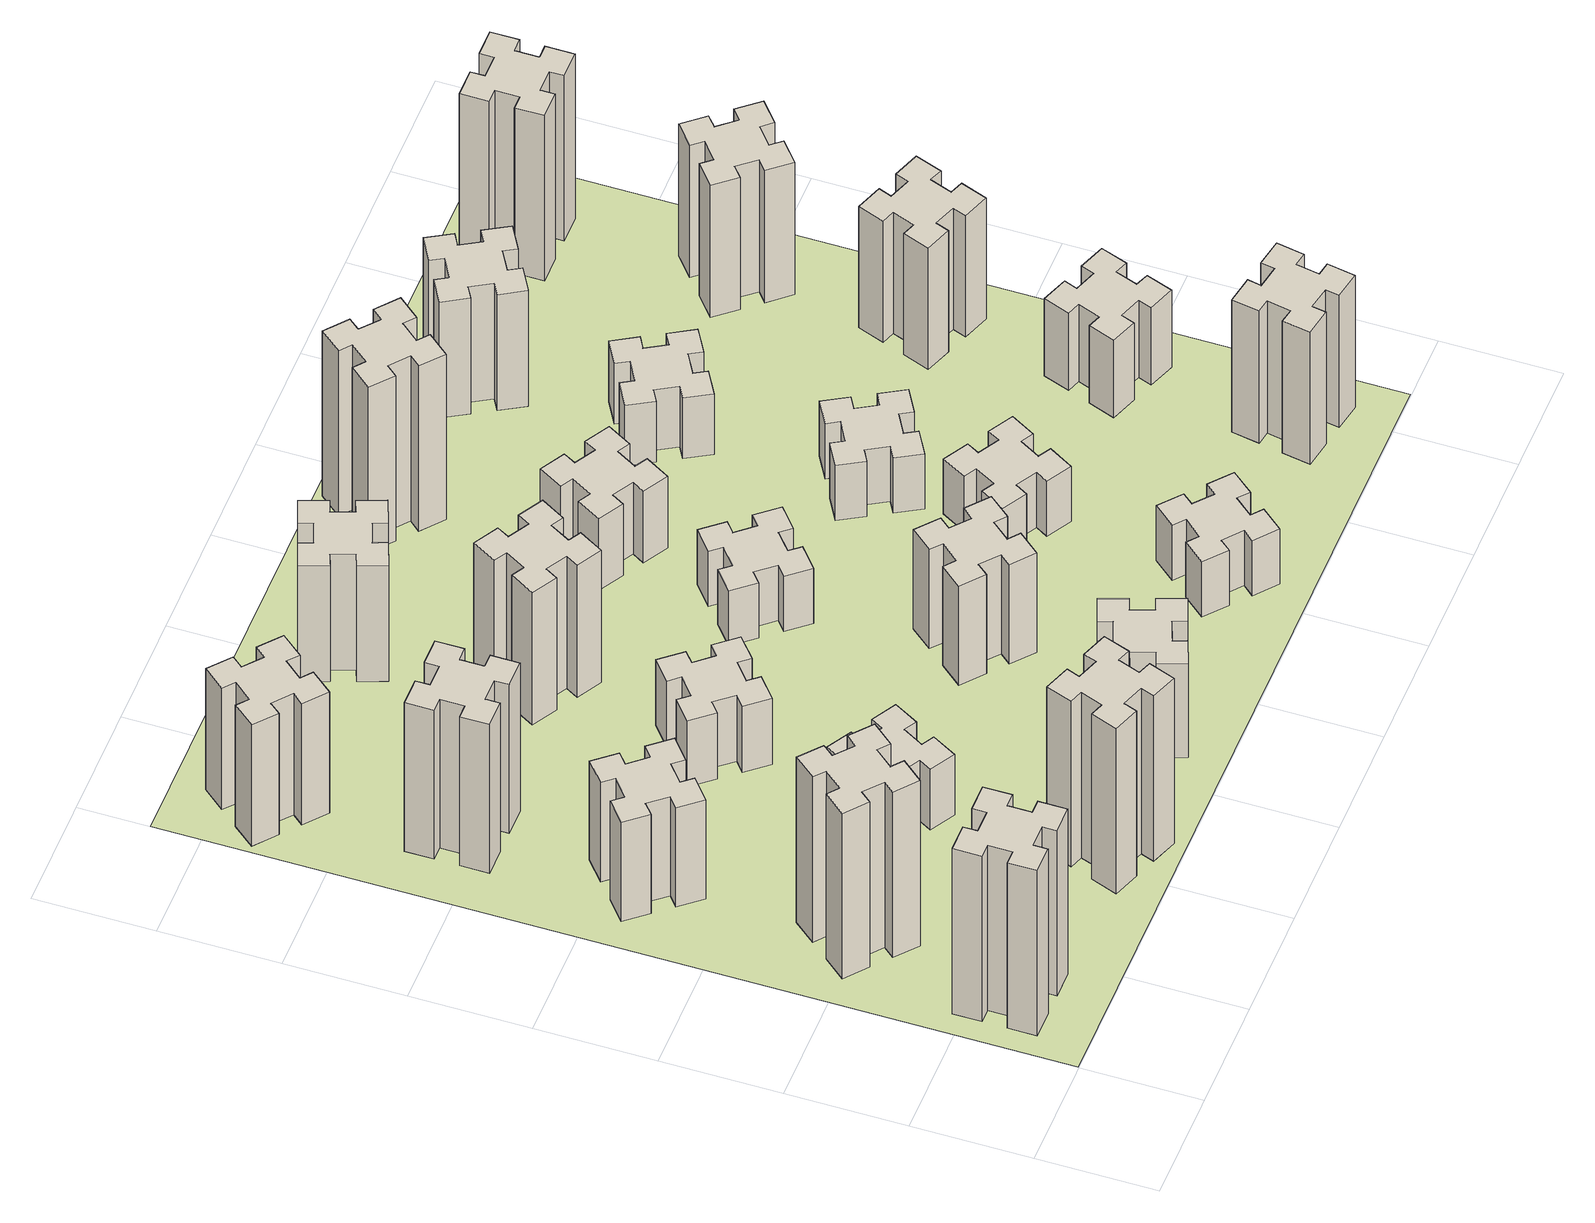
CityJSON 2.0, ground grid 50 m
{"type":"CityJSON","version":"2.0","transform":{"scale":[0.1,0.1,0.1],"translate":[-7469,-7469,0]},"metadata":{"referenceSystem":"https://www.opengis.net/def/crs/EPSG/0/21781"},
"CityObjects":{
"building1":{"type":"Building","attributes":{"class":"1000","function":"1000","usage":"1000","yearOfConstruction":2016,"roofType":"1000","measuredHeight":90,"storeysAboveGround":30,"storeysBelowGround":0},"geometry":[{"type":"Solid","lod":"1","boundaries":[[[[0,1,2,3,4,5,6,7,8,9,10,11,12,13,14,15,16,17,18,19]],[[17,16,20,21]],[[16,15,22,20]],[[15,14,23,22]],[[14,13,24,23]],[[13,12,25,24]],[[12,11,26,25]],[[11,10,27,26]],[[10,9,28,27]],[[9,8,29,28]],[[8,7,30,29]],[[7,6,31,30]],[[6,5,32,31]],[[5,4,33,32]],[[4,3,34,33]],[[3,2,35,34]],[[2,1,36,35]],[[1,0,37,36]],[[0,19,38,37]],[[19,18,39,38]],[[18,17,21,39]],[[24,25,26,27,28,29,30,31,32,33,34,35,36,37,38,39,21,20,22,23]]]]}]},
"building2":{"type":"Building","attributes":{"class":"1000","function":"1000","usage":"1000","yearOfConstruction":2016,"roofType":"1000","measuredHeight":90,"storeysAboveGround":30,"storeysBelowGround":0},"geometry":[{"type":"Solid","lod":"1","boundaries":[[[[40,41,42,43,44,45,46,47,48,49,50,51,52,53,54,55,56,57,58,59]],[[57,56,60,61]],[[56,55,62,60]],[[55,54,63,62]],[[54,53,64,63]],[[53,52,65,64]],[[52,51,66,65]],[[51,50,67,66]],[[50,49,68,67]],[[49,48,69,68]],[[48,47,70,69]],[[47,46,71,70]],[[46,45,72,71]],[[45,44,73,72]],[[44,43,74,73]],[[43,42,75,74]],[[42,41,76,75]],[[41,40,77,76]],[[40,59,78,77]],[[59,58,79,78]],[[58,57,61,79]],[[64,65,66,67,68,69,70,71,72,73,74,75,76,77,78,79,61,60,62,63]]]]}]},
"building3":{"type":"Building","attributes":{"class":"1000","function":"1000","usage":"1000","yearOfConstruction":2016,"roofType":"1000","measuredHeight":54,"storeysAboveGround":30,"storeysBelowGround":0},"geometry":[{"type":"Solid","lod":"1","boundaries":[[[[80,81,82,83,84,85,86,87,88,89,90,91,92,93,94,95,96,97,98,99]],[[97,96,100,101]],[[96,95,102,100]],[[95,94,103,102]],[[94,93,104,103]],[[93,92,105,104]],[[92,91,106,105]],[[91,90,107,106]],[[90,89,108,107]],[[89,88,109,108]],[[88,87,110,109]],[[87,86,111,110]],[[86,85,112,111]],[[85,84,113,112]],[[84,83,114,113]],[[83,82,115,114]],[[82,81,116,115]],[[81,80,117,116]],[[80,99,118,117]],[[99,98,119,118]],[[98,97,101,119]],[[104,105,106,107,108,109,110,111,112,113,114,115,116,117,118,119,101,100,102,103]]]]}]},
"building4":{"type":"Building","attributes":{"class":"1000","function":"1000","usage":"1000","yearOfConstruction":2016,"roofType":"1000","measuredHeight":81,"storeysAboveGround":30,"storeysBelowGround":0},"geometry":[{"type":"Solid","lod":"1","boundaries":[[[[120,121,122,123,124,125,126,127,128,129,130,131,132,133,134,135,136,137,138,139]],[[137,136,140,141]],[[136,135,142,140]],[[135,134,143,142]],[[134,133,144,143]],[[133,132,145,144]],[[132,131,146,145]],[[131,130,147,146]],[[130,129,148,147]],[[129,128,149,148]],[[128,127,150,149]],[[127,126,151,150]],[[126,125,152,151]],[[125,124,153,152]],[[124,123,154,153]],[[123,122,155,154]],[[122,121,156,155]],[[121,120,157,156]],[[120,139,158,157]],[[139,138,159,158]],[[138,137,141,159]],[[144,145,146,147,148,149,150,151,152,153,154,155,156,157,158,159,141,140,142,143]]]]}]},
"building5":{"type":"Building","attributes":{"class":"1000","function":"1000","usage":"1000","yearOfConstruction":2016,"roofType":"1000","measuredHeight":90,"storeysAboveGround":30,"storeysBelowGround":0},"geometry":[{"type":"Solid","lod":"1","boundaries":[[[[160,161,162,163,164,165,166,167,168,169,170,171,172,173,174,175,176,177,178,179]],[[177,176,180,181]],[[176,175,182,180]],[[175,174,183,182]],[[174,173,184,183]],[[173,172,185,184]],[[172,171,186,185]],[[171,170,187,186]],[[170,169,188,187]],[[169,168,189,188]],[[168,167,190,189]],[[167,166,191,190]],[[166,165,192,191]],[[165,164,193,192]],[[164,163,194,193]],[[163,162,195,194]],[[162,161,196,195]],[[161,160,197,196]],[[160,179,198,197]],[[179,178,199,198]],[[178,177,181,199]],[[184,185,186,187,188,189,190,191,192,193,194,195,196,197,198,199,181,180,182,183]]]]}]},
"building6":{"type":"Building","attributes":{"class":"1000","function":"1000","usage":"1000","yearOfConstruction":2016,"roofType":"1000","measuredHeight":66,"storeysAboveGround":30,"storeysBelowGround":0},"geometry":[{"type":"Solid","lod":"1","boundaries":[[[[200,201,202,203,204,205,206,207,208,209,210,211,212,213,214,215,216,217,218,219]],[[217,216,220,221]],[[216,215,222,220]],[[215,214,223,222]],[[214,213,224,223]],[[213,212,225,224]],[[212,211,226,225]],[[211,210,227,226]],[[210,209,228,227]],[[209,208,229,228]],[[208,207,230,229]],[[207,206,231,230]],[[206,205,232,231]],[[205,204,233,232]],[[204,203,234,233]],[[203,202,235,234]],[[202,201,236,235]],[[201,200,237,236]],[[200,219,238,237]],[[219,218,239,238]],[[218,217,221,239]],[[224,225,226,227,228,229,230,231,232,233,234,235,236,237,238,239,221,220,222,223]]]]}]},
"building7":{"type":"Building","attributes":{"class":"1000","function":"1000","usage":"1000","yearOfConstruction":2016,"roofType":"1000","measuredHeight":33,"storeysAboveGround":30,"storeysBelowGround":0},"geometry":[{"type":"Solid","lod":"1","boundaries":[[[[240,241,242,243,244,245,246,247,248,249,250,251,252,253,254,255,256,257,258,259]],[[257,256,260,261]],[[256,255,262,260]],[[255,254,263,262]],[[254,253,264,263]],[[253,252,265,264]],[[252,251,266,265]],[[251,250,267,266]],[[250,249,268,267]],[[249,248,269,268]],[[248,247,270,269]],[[247,246,271,270]],[[246,245,272,271]],[[245,244,273,272]],[[244,243,274,273]],[[243,242,275,274]],[[242,241,276,275]],[[241,240,277,276]],[[240,259,278,277]],[[259,258,279,278]],[[258,257,261,279]],[[264,265,266,267,268,269,270,271,272,273,274,275,276,277,278,279,261,260,262,263]]]]}]},
"building8":{"type":"Building","attributes":{"class":"1000","function":"1000","usage":"1000","yearOfConstruction":2016,"roofType":"1000","measuredHeight":36,"storeysAboveGround":30,"storeysBelowGround":0},"geometry":[{"type":"Solid","lod":"1","boundaries":[[[[280,281,282,283,284,285,286,287,288,289,290,291,292,293,294,295,296,297,298,299]],[[297,296,300,301]],[[296,295,302,300]],[[295,294,303,302]],[[294,293,304,303]],[[293,292,305,304]],[[292,291,306,305]],[[291,290,307,306]],[[290,289,308,307]],[[289,288,309,308]],[[288,287,310,309]],[[287,286,311,310]],[[286,285,312,311]],[[285,284,313,312]],[[284,283,314,313]],[[283,282,315,314]],[[282,281,316,315]],[[281,280,317,316]],[[280,299,318,317]],[[299,298,319,318]],[[298,297,301,319]],[[304,305,306,307,308,309,310,311,312,313,314,315,316,317,318,319,301,300,302,303]]]]}]},
"building9":{"type":"Building","attributes":{"class":"1000","function":"1000","usage":"1000","yearOfConstruction":2016,"roofType":"1000","measuredHeight":51,"storeysAboveGround":30,"storeysBelowGround":0},"geometry":[{"type":"Solid","lod":"1","boundaries":[[[[320,321,322,323,324,325,326,327,328,329,330,331,332,333,334,335,336,337,338,339]],[[337,336,340,341]],[[336,335,342,340]],[[335,334,343,342]],[[334,333,344,343]],[[333,332,345,344]],[[332,331,346,345]],[[331,330,347,346]],[[330,329,348,347]],[[329,328,349,348]],[[328,327,350,349]],[[327,326,351,350]],[[326,325,352,351]],[[325,324,353,352]],[[324,323,354,353]],[[323,322,355,354]],[[322,321,356,355]],[[321,320,357,356]],[[320,339,358,357]],[[339,338,359,358]],[[338,337,341,359]],[[344,345,346,347,348,349,350,351,352,353,354,355,356,357,358,359,341,340,342,343]]]]}]},
"building10":{"type":"Building","attributes":{"class":"1000","function":"1000","usage":"1000","yearOfConstruction":2016,"roofType":"1000","measuredHeight":72,"storeysAboveGround":30,"storeysBelowGround":0},"geometry":[{"type":"Solid","lod":"1","boundaries":[[[[360,361,362,363,364,365,366,367,368,369,370,371,372,373,374,375,376,377,378,379]],[[377,376,380,381]],[[376,375,382,380]],[[375,374,383,382]],[[374,373,384,383]],[[373,372,385,384]],[[372,371,386,385]],[[371,370,387,386]],[[370,369,388,387]],[[369,368,389,388]],[[368,367,390,389]],[[367,366,391,390]],[[366,365,392,391]],[[365,364,393,392]],[[364,363,394,393]],[[363,362,395,394]],[[362,361,396,395]],[[361,360,397,396]],[[360,379,398,397]],[[379,378,399,398]],[[378,377,381,399]],[[384,385,386,387,388,389,390,391,392,393,394,395,396,397,398,399,381,380,382,383]]]]}]},
"building11":{"type":"Building","attributes":{"class":"1000","function":"1000","usage":"1000","yearOfConstruction":2016,"roofType":"1000","measuredHeight":63,"storeysAboveGround":30,"storeysBelowGround":0},"geometry":[{"type":"Solid","lod":"1","boundaries":[[[[400,401,402,403,404,405,406,407,408,409,410,411,412,413,414,415,416,417,418,419]],[[417,416,420,421]],[[416,415,422,420]],[[415,414,423,422]],[[414,413,424,423]],[[413,412,425,424]],[[412,411,426,425]],[[411,410,427,426]],[[410,409,428,427]],[[409,408,429,428]],[[408,407,430,429]],[[407,406,431,430]],[[406,405,432,431]],[[405,404,433,432]],[[404,403,434,433]],[[403,402,435,434]],[[402,401,436,435]],[[401,400,437,436]],[[400,419,438,437]],[[419,418,439,438]],[[418,417,421,439]],[[424,425,426,427,428,429,430,431,432,433,434,435,436,437,438,439,421,420,422,423]]]]}]},
"building12":{"type":"Building","attributes":{"class":"1000","function":"1000","usage":"1000","yearOfConstruction":2016,"roofType":"1000","measuredHeight":54,"storeysAboveGround":30,"storeysBelowGround":0},"geometry":[{"type":"Solid","lod":"1","boundaries":[[[[440,441,442,443,444,445,446,447,448,449,450,451,452,453,454,455,456,457,458,459]],[[457,456,460,461]],[[456,455,462,460]],[[455,454,463,462]],[[454,453,464,463]],[[453,452,465,464]],[[452,451,466,465]],[[451,450,467,466]],[[450,449,468,467]],[[449,448,469,468]],[[448,447,470,469]],[[447,446,471,470]],[[446,445,472,471]],[[445,444,473,472]],[[444,443,474,473]],[[443,442,475,474]],[[442,441,476,475]],[[441,440,477,476]],[[440,459,478,477]],[[459,458,479,478]],[[458,457,461,479]],[[464,465,466,467,468,469,470,471,472,473,474,475,476,477,478,479,461,460,462,463]]]]}]},
"building13":{"type":"Building","attributes":{"class":"1000","function":"1000","usage":"1000","yearOfConstruction":2016,"roofType":"1000","measuredHeight":30,"storeysAboveGround":30,"storeysBelowGround":0},"geometry":[{"type":"Solid","lod":"1","boundaries":[[[[480,481,482,483,484,485,486,487,488,489,490,491,492,493,494,495,496,497,498,499]],[[497,496,500,501]],[[496,495,502,500]],[[495,494,503,502]],[[494,493,504,503]],[[493,492,505,504]],[[492,491,506,505]],[[491,490,507,506]],[[490,489,508,507]],[[489,488,509,508]],[[488,487,510,509]],[[487,486,511,510]],[[486,485,512,511]],[[485,484,513,512]],[[484,483,514,513]],[[483,482,515,514]],[[482,481,516,515]],[[481,480,517,516]],[[480,499,518,517]],[[499,498,519,518]],[[498,497,501,519]],[[504,505,506,507,508,509,510,511,512,513,514,515,516,517,518,519,501,500,502,503]]]]}]},
"building14":{"type":"Building","attributes":{"class":"1000","function":"1000","usage":"1000","yearOfConstruction":2016,"roofType":"1000","measuredHeight":30,"storeysAboveGround":30,"storeysBelowGround":0},"geometry":[{"type":"Solid","lod":"1","boundaries":[[[[520,521,522,523,524,525,526,527,528,529,530,531,532,533,534,535,536,537,538,539]],[[537,536,540,541]],[[536,535,542,540]],[[535,534,543,542]],[[534,533,544,543]],[[533,532,545,544]],[[532,531,546,545]],[[531,530,547,546]],[[530,529,548,547]],[[529,528,549,548]],[[528,527,550,549]],[[527,526,551,550]],[[526,525,552,551]],[[525,524,553,552]],[[524,523,554,553]],[[523,522,555,554]],[[522,521,556,555]],[[521,520,557,556]],[[520,539,558,557]],[[539,538,559,558]],[[538,537,541,559]],[[544,545,546,547,548,549,550,551,552,553,554,555,556,557,558,559,541,540,542,543]]]]}]},
"building15":{"type":"Building","attributes":{"class":"1000","function":"1000","usage":"1000","yearOfConstruction":2016,"roofType":"1000","measuredHeight":39,"storeysAboveGround":30,"storeysBelowGround":0},"geometry":[{"type":"Solid","lod":"1","boundaries":[[[[560,561,562,563,564,565,566,567,568,569,570,571,572,573,574,575,576,577,578,579]],[[577,576,580,581]],[[576,575,582,580]],[[575,574,583,582]],[[574,573,584,583]],[[573,572,585,584]],[[572,571,586,585]],[[571,570,587,586]],[[570,569,588,587]],[[569,568,589,588]],[[568,567,590,589]],[[567,566,591,590]],[[566,565,592,591]],[[565,564,593,592]],[[564,563,594,593]],[[563,562,595,594]],[[562,561,596,595]],[[561,560,597,596]],[[560,579,598,597]],[[579,578,599,598]],[[578,577,581,599]],[[584,585,586,587,588,589,590,591,592,593,594,595,596,597,598,599,581,580,582,583]]]]}]},
"building16":{"type":"Building","attributes":{"class":"1000","function":"1000","usage":"1000","yearOfConstruction":2016,"roofType":"1000","measuredHeight":90,"storeysAboveGround":30,"storeysBelowGround":0},"geometry":[{"type":"Solid","lod":"1","boundaries":[[[[600,601,602,603,604,605,606,607,608,609,610,611,612,613,614,615,616,617,618,619]],[[617,616,620,621]],[[616,615,622,620]],[[615,614,623,622]],[[614,613,624,623]],[[613,612,625,624]],[[612,611,626,625]],[[611,610,627,626]],[[610,609,628,627]],[[609,608,629,628]],[[608,607,630,629]],[[607,606,631,630]],[[606,605,632,631]],[[605,604,633,632]],[[604,603,634,633]],[[603,602,635,634]],[[602,601,636,635]],[[601,600,637,636]],[[600,619,638,637]],[[619,618,639,638]],[[618,617,621,639]],[[624,625,626,627,628,629,630,631,632,633,634,635,636,637,638,639,621,620,622,623]]]]}]},
"building17":{"type":"Building","attributes":{"class":"1000","function":"1000","usage":"1000","yearOfConstruction":2016,"roofType":"1000","measuredHeight":30,"storeysAboveGround":30,"storeysBelowGround":0},"geometry":[{"type":"Solid","lod":"1","boundaries":[[[[640,641,642,643,644,645,646,647,648,649,650,651,652,653,654,655,656,657,658,659]],[[657,656,660,661]],[[656,655,662,660]],[[655,654,663,662]],[[654,653,664,663]],[[653,652,665,664]],[[652,651,666,665]],[[651,650,667,666]],[[650,649,668,667]],[[649,648,669,668]],[[648,647,670,669]],[[647,646,671,670]],[[646,645,672,671]],[[645,644,673,672]],[[644,643,674,673]],[[643,642,675,674]],[[642,641,676,675]],[[641,640,677,676]],[[640,659,678,677]],[[659,658,679,678]],[[658,657,661,679]],[[664,665,666,667,668,669,670,671,672,673,674,675,676,677,678,679,661,660,662,663]]]]}]},
"building18":{"type":"Building","attributes":{"class":"1000","function":"1000","usage":"1000","yearOfConstruction":2016,"roofType":"1000","measuredHeight":30,"storeysAboveGround":30,"storeysBelowGround":0},"geometry":[{"type":"Solid","lod":"1","boundaries":[[[[680,681,682,683,684,685,686,687,688,689,690,691,692,693,694,695,696,697,698,699]],[[697,696,700,701]],[[696,695,702,700]],[[695,694,703,702]],[[694,693,704,703]],[[693,692,705,704]],[[692,691,706,705]],[[691,690,707,706]],[[690,689,708,707]],[[689,688,709,708]],[[688,687,710,709]],[[687,686,711,710]],[[686,685,712,711]],[[685,684,713,712]],[[684,683,714,713]],[[683,682,715,714]],[[682,681,716,715]],[[681,680,717,716]],[[680,699,718,717]],[[699,698,719,718]],[[698,697,701,719]],[[704,705,706,707,708,709,710,711,712,713,714,715,716,717,718,719,701,700,702,703]]]]}]},
"building19":{"type":"Building","attributes":{"class":"1000","function":"1000","usage":"1000","yearOfConstruction":2016,"roofType":"1000","measuredHeight":33,"storeysAboveGround":30,"storeysBelowGround":0},"geometry":[{"type":"Solid","lod":"1","boundaries":[[[[720,721,722,723,724,725,726,727,728,729,730,731,732,733,734,735,736,737,738,739]],[[737,736,740,741]],[[736,735,742,740]],[[735,734,743,742]],[[734,733,744,743]],[[733,732,745,744]],[[732,731,746,745]],[[731,730,747,746]],[[730,729,748,747]],[[729,728,749,748]],[[728,727,750,749]],[[727,726,751,750]],[[726,725,752,751]],[[725,724,753,752]],[[724,723,754,753]],[[723,722,755,754]],[[722,721,756,755]],[[721,720,757,756]],[[720,739,758,757]],[[739,738,759,758]],[[738,737,741,759]],[[744,745,746,747,748,749,750,751,752,753,754,755,756,757,758,759,741,740,742,743]]]]}]},
"building20":{"type":"Building","attributes":{"class":"1000","function":"1000","usage":"1000","yearOfConstruction":2016,"roofType":"1000","measuredHeight":72,"storeysAboveGround":30,"storeysBelowGround":0},"geometry":[{"type":"Solid","lod":"1","boundaries":[[[[760,761,762,763,764,765,766,767,768,769,770,771,772,773,774,775,776,777,778,779]],[[777,776,780,781]],[[776,775,782,780]],[[775,774,783,782]],[[774,773,784,783]],[[773,772,785,784]],[[772,771,786,785]],[[771,770,787,786]],[[770,769,788,787]],[[769,768,789,788]],[[768,767,790,789]],[[767,766,791,790]],[[766,765,792,791]],[[765,764,793,792]],[[764,763,794,793]],[[763,762,795,794]],[[762,761,796,795]],[[761,760,797,796]],[[760,779,798,797]],[[779,778,799,798]],[[778,777,781,799]],[[784,785,786,787,788,789,790,791,792,793,794,795,796,797,798,799,781,780,782,783]]]]}]},
"building21":{"type":"Building","attributes":{"class":"1000","function":"1000","usage":"1000","yearOfConstruction":2016,"roofType":"1000","measuredHeight":63,"storeysAboveGround":30,"storeysBelowGround":0},"geometry":[{"type":"Solid","lod":"1","boundaries":[[[[800,801,802,803,804,805,806,807,808,809,810,811,812,813,814,815,816,817,818,819]],[[817,816,820,821]],[[816,815,822,820]],[[815,814,823,822]],[[814,813,824,823]],[[813,812,825,824]],[[812,811,826,825]],[[811,810,827,826]],[[810,809,828,827]],[[809,808,829,828]],[[808,807,830,829]],[[807,806,831,830]],[[806,805,832,831]],[[805,804,833,832]],[[804,803,834,833]],[[803,802,835,834]],[[802,801,836,835]],[[801,800,837,836]],[[800,819,838,837]],[[819,818,839,838]],[[818,817,821,839]],[[824,825,826,827,828,829,830,831,832,833,834,835,836,837,838,839,821,820,822,823]]]]}]},
"building22":{"type":"Building","attributes":{"class":"1000","function":"1000","usage":"1000","yearOfConstruction":2016,"roofType":"1000","measuredHeight":42,"storeysAboveGround":30,"storeysBelowGround":0},"geometry":[{"type":"Solid","lod":"1","boundaries":[[[[840,841,842,843,844,845,846,847,848,849,850,851,852,853,854,855,856,857,858,859]],[[857,856,860,861]],[[856,855,862,860]],[[855,854,863,862]],[[854,853,864,863]],[[853,852,865,864]],[[852,851,866,865]],[[851,850,867,866]],[[850,849,868,867]],[[849,848,869,868]],[[848,847,870,869]],[[847,846,871,870]],[[846,845,872,871]],[[845,844,873,872]],[[844,843,874,873]],[[843,842,875,874]],[[842,841,876,875]],[[841,840,877,876]],[[840,859,878,877]],[[859,858,879,878]],[[858,857,861,879]],[[864,865,866,867,868,869,870,871,872,873,874,875,876,877,878,879,861,860,862,863]]]]}]},
"building23":{"type":"Building","attributes":{"class":"1000","function":"1000","usage":"1000","yearOfConstruction":2016,"roofType":"1000","measuredHeight":66,"storeysAboveGround":30,"storeysBelowGround":0},"geometry":[{"type":"Solid","lod":"1","boundaries":[[[[880,881,882,883,884,885,886,887,888,889,890,891,892,893,894,895,896,897,898,899]],[[897,896,900,901]],[[896,895,902,900]],[[895,894,903,902]],[[894,893,904,903]],[[893,892,905,904]],[[892,891,906,905]],[[891,890,907,906]],[[890,889,908,907]],[[889,888,909,908]],[[888,887,910,909]],[[887,886,911,910]],[[886,885,912,911]],[[885,884,913,912]],[[884,883,914,913]],[[883,882,915,914]],[[882,881,916,915]],[[881,880,917,916]],[[880,899,918,917]],[[899,898,919,918]],[[898,897,901,919]],[[904,905,906,907,908,909,910,911,912,913,914,915,916,917,918,919,901,900,902,903]]]]}]},
"building24":{"type":"Building","attributes":{"class":"1000","function":"1000","usage":"1000","yearOfConstruction":2016,"roofType":"1000","measuredHeight":72,"storeysAboveGround":30,"storeysBelowGround":0},"geometry":[{"type":"Solid","lod":"1","boundaries":[[[[920,921,922,923,924,925,926,927,928,929,930,931,932,933,934,935,936,937,938,939]],[[937,936,940,941]],[[936,935,942,940]],[[935,934,943,942]],[[934,933,944,943]],[[933,932,945,944]],[[932,931,946,945]],[[931,930,947,946]],[[930,929,948,947]],[[929,928,949,948]],[[928,927,950,949]],[[927,926,951,950]],[[926,925,952,951]],[[925,924,953,952]],[[924,923,954,953]],[[923,922,955,954]],[[922,921,956,955]],[[921,920,957,956]],[[920,939,958,957]],[[939,938,959,958]],[[938,937,941,959]],[[944,945,946,947,948,949,950,951,952,953,954,955,956,957,958,959,941,940,942,943]]]]}]},
"building25":{"type":"Building","attributes":{"class":"1000","function":"1000","usage":"1000","yearOfConstruction":2016,"roofType":"1000","measuredHeight":90,"storeysAboveGround":30,"storeysBelowGround":0},"geometry":[{"type":"Solid","lod":"1","boundaries":[[[[960,961,962,963,964,965,966,967,968,969,970,971,972,973,974,975,976,977,978,979]],[[977,976,980,981]],[[976,975,982,980]],[[975,974,983,982]],[[974,973,984,983]],[[973,972,985,984]],[[972,971,986,985]],[[971,970,987,986]],[[970,969,988,987]],[[969,968,989,988]],[[968,967,990,989]],[[967,966,991,990]],[[966,965,992,991]],[[965,964,993,992]],[[964,963,994,993]],[[963,962,995,994]],[[962,961,996,995]],[[961,960,997,996]],[[960,979,998,997]],[[979,978,999,998]],[[978,977,981,999]],[[984,985,986,987,988,989,990,991,992,993,994,995,996,997,998,999,981,980,982,983]]]]}]},
"landuse1":{"type":"LandUse","attributes":{"name":"plot1","function":"1010"},"geometry":[{"type":"MultiSurface","lod":"1","boundaries":[[[1000,1001,1002,1003]]]}]}
},
"vertices":[
[165,425,0],[165,325,0],[105,325,0],[105,205,0],[225,205,0],[225,265,0],[325,265,0],[325,205,0],[445,205,0],[445,325,0],[385,325,0],[385,425,0],[445,425,0],[445,545,0],[325,545,0],[325,485,0],[225,485,0],[225,545,0],[105,545,0],[105,425,0],[225,485,900],[225,545,900],[325,485,900],[325,545,900],[445,545,900],[445,425,900],[385,425,900],[385,325,900],[445,325,900],[445,205,900],[325,205,900],[325,265,900],[225,265,900],[225,205,900],[105,205,900],[105,325,900],[165,325,900],[165,425,900],[105,425,900],[105,545,900],
[484,1067,0],[408,1132,0],[446,1178,0],[354,1255,0],[277,1163,0],[323,1124,0],[259,1048,0],[213,1086,0],[136,994,0],[228,917,0],[266,963,0],[343,899,0],[304,853,0],[396,776,0],[473,868,0],[427,906,0],[492,983,0],[538,944,0],[615,1036,0],[523,1113,0],[492,983,900],[538,944,900],[427,906,900],[473,868,900],[396,776,900],[304,853,900],[343,899,900],[266,963,900],[228,917,900],[136,994,900],[213,1086,900],[259,1048,900],[323,1124,900],[277,1163,900],[354,1255,900],[446,1178,900],[408,1132,900],[484,1067,900],[523,1113,900],[615,1036,900],
[492,1888,0],[427,1964,0],[473,2003,0],[396,2095,0],[304,2018,0],[343,1972,0],[266,1907,0],[228,1953,0],[136,1876,0],[213,1784,0],[259,1823,0],[323,1746,0],[277,1708,0],[354,1616,0],[446,1693,0],[408,1739,0],[484,1803,0],[523,1757,0],[615,1834,0],[538,1926,0],[484,1803,540],[523,1757,540],[408,1739,540],[446,1693,540],[354,1616,540],[277,1708,540],[323,1746,540],[259,1823,540],[213,1784,540],[136,1876,540],[228,1953,540],[266,1907,540],[343,1972,540],[304,2018,540],[396,2095,540],[473,2003,540],[427,1964,540],[492,1888,540],[538,1926,540],[615,1834,540],
[485,2545,0],[485,2645,0],[545,2645,0],[545,2765,0],[425,2765,0],[425,2705,0],[325,2705,0],[325,2765,0],[205,2765,0],[205,2645,0],[265,2645,0],[265,2545,0],[205,2545,0],[205,2425,0],[325,2425,0],[325,2485,0],[425,2485,0],[425,2425,0],[545,2425,0],[545,2545,0],[425,2485,810],[425,2425,810],[325,2485,810],[325,2425,810],[205,2425,810],[205,2545,810],[265,2545,810],[265,2645,810],[205,2645,810],[205,2765,810],[325,2765,810],[325,2705,810],[425,2705,810],[425,2765,810],[545,2765,810],[545,2645,810],[485,2645,810],[485,2545,810],[545,2545,810],[545,2425,810],
[1029,360,0],[995,266,0],[939,287,0],[897,174,0],[1010,133,0],[1031,189,0],[1125,155,0],[1104,99,0],[1217,57,0],[1258,170,0],[1202,191,0],[1236,285,0],[1292,264,0],[1333,377,0],[1220,418,0],[1200,362,0],[1106,396,0],[1127,452,0],[1014,493,0],[973,380,0],[1106,396,900],[1127,452,900],[1200,362,900],[1220,418,900],[1333,377,900],[1292,264,900],[1236,285,900],[1202,191,900],[1258,170,900],[1217,57,900],[1104,99,900],[1125,155,900],[1031,189,900],[1010,133,900],[897,174,900],[939,287,900],[995,266,900],[1029,360,900],[973,380,900],[1014,493,900],
[384,3387,0],[308,3452,0],[346,3498,0],[254,3575,0],[177,3483,0],[223,3444,0],[159,3368,0],[113,3406,0],[36,3314,0],[128,3237,0],[166,3283,0],[243,3219,0],[204,3173,0],[296,3096,0],[373,3188,0],[327,3226,0],[392,3303,0],[438,3264,0],[515,3356,0],[423,3433,0],[392,3303,660],[438,3264,660],[327,3226,660],[373,3188,660],[296,3096,660],[204,3173,660],[243,3219,660],[166,3283,660],[128,3237,660],[36,3314,660],[113,3406,660],[159,3368,660],[223,3444,660],[177,3483,660],[254,3575,660],[346,3498,660],[308,3452,660],[384,3387,660],[423,3433,660],[515,3356,660],
[1086,1017,0],[1136,1104,0],[1188,1074,0],[1248,1178,0],[1144,1238,0],[1114,1186,0],[1027,1236,0],[1057,1288,0],[953,1348,0],[893,1244,0],[945,1214,0],[895,1127,0],[843,1157,0],[783,1053,0],[887,993,0],[917,1045,0],[1004,995,0],[974,943,0],[1078,883,0],[1138,987,0],[1004,995,330],[974,943,330],[917,1045,330],[887,993,330],[783,1053,330],[843,1157,330],[895,1127,330],[945,1214,330],[893,1244,330],[953,1348,330],[1057,1288,330],[1027,1236,330],[1114,1186,330],[1144,1238,330],[1248,1178,330],[1188,1074,330],[1136,1104,330],[1086,1017,330],[1138,987,330],[1078,883,330],
[1083,1972,0],[1006,1907,0],[968,1953,0],[876,1876,0],[953,1784,0],[999,1823,0],[1063,1746,0],[1017,1708,0],[1094,1616,0],[1186,1693,0],[1148,1739,0],[1224,1803,0],[1263,1757,0],[1355,1834,0],[1278,1926,0],[1232,1888,0],[1167,1964,0],[1213,2003,0],[1136,2095,0],[1044,2018,0],[1167,1964,360],[1213,2003,360],[1232,1888,360],[1278,1926,360],[1355,1834,360],[1263,1757,360],[1224,1803,360],[1148,1739,360],[1186,1693,360],[1094,1616,360],[1017,1708,360],[1063,1746,360],[999,1823,360],[953,1784,360],[876,1876,360],[968,1953,360],[1006,1907,360],[1083,1972,360],[1044,2018,360],[1136,2095,360],
[1765,496,0],[1671,462,0],[1650,518,0],[1537,477,0],[1579,364,0],[1635,385,0],[1669,291,0],[1613,270,0],[1654,157,0],[1767,199,0],[1746,255,0],[1840,289,0],[1860,233,0],[1973,274,0],[1932,387,0],[1876,366,0],[1842,460,0],[1898,480,0],[1857,593,0],[1744,552,0],[1842,460,510],[1898,480,510],[1876,366,510],[1932,387,510],[1973,274,510],[1860,233,510],[1840,289,510],[1746,255,510],[1767,199,510],[1654,157,510],[1613,270,510],[1669,291,510],[1635,385,510],[1579,364,510],[1537,477,510],[1650,518,510],[1671,462,510],[1765,496,510],[1744,552,510],[1857,593,510],
[1314,2666,0],[1227,2716,0],[1257,2768,0],[1153,2828,0],[1093,2724,0],[1145,2694,0],[1095,2607,0],[1043,2637,0],[983,2533,0],[1087,2473,0],[1117,2525,0],[1204,2475,0],[1174,2423,0],[1278,2363,0],[1338,2467,0],[1286,2497,0],[1336,2584,0],[1388,2554,0],[1448,2658,0],[1344,2718,0],[1336,2584,720],[1388,2554,720],[1286,2497,720],[1338,2467,720],[1278,2363,720],[1174,2423,720],[1204,2475,720],[1117,2525,720],[1087,2473,720],[983,2533,720],[1043,2637,720],[1095,2607,720],[1145,2694,720],[1093,2724,720],[1153,2828,720],[1257,2768,720],[1227,2716,720],[1314,2666,720],[1344,2718,720],[1448,2658,720],
[1125,3456,0],[1031,3422,0],[1010,3478,0],[897,3437,0],[939,3324,0],[995,3345,0],[1029,3251,0],[973,3230,0],[1014,3117,0],[1127,3159,0],[1106,3215,0],[1200,3249,0],[1220,3193,0],[1333,3234,0],[1292,3347,0],[1236,3326,0],[1202,3420,0],[1258,3440,0],[1217,3553,0],[1104,3512,0],[1202,3420,630],[1258,3440,630],[1236,3326,630],[1292,3347,630],[1333,3234,630],[1220,3193,630],[1200,3249,630],[1106,3215,630],[1127,3159,630],[1014,3117,630],[973,3230,630],[1029,3251,630],[995,3345,630],[939,3324,630],[897,3437,630],[1010,3478,630],[1031,3422,630],[1125,3456,630],[1104,3512,630],[1217,3553,630],
[1846,1063,0],[1923,999,0],[1884,953,0],[1976,876,0],[2053,968,0],[2007,1006,0],[2072,1083,0],[2118,1044,0],[2195,1136,0],[2103,1213,0],[2064,1167,0],[1988,1232,0],[2026,1278,0],[1934,1355,0],[1857,1263,0],[1903,1224,0],[1839,1148,0],[1793,1186,0],[1716,1094,0],[1808,1017,0],[1839,1148,540],[1793,1186,540],[1903,1224,540],[1857,1263,540],[1934,1355,540],[2026,1278,540],[1988,1232,540],[2064,1167,540],[2103,1213,540],[2195,1136,540],[2118,1044,540],[2072,1083,540],[2007,1006,540],[2053,968,540],[1976,876,540],[1884,953,540],[1923,999,540],[1846,1063,540],[1808,1017,540],[1716,1094,540],
[1972,1988,0],[1907,2064,0],[1953,2103,0],[1876,2195,0],[1784,2118,0],[1823,2072,0],[1746,2007,0],[1708,2053,0],[1616,1976,0],[1693,1884,0],[1739,1923,0],[1803,1846,0],[1757,1808,0],[1834,1716,0],[1926,1793,0],[1888,1839,0],[1964,1903,0],[2003,1857,0],[2095,1934,0],[2018,2026,0],[1964,1903,300],[2003,1857,300],[1888,1839,300],[1926,1793,300],[1834,1716,300],[1757,1808,300],[1803,1846,300],[1739,1923,300],[1693,1884,300],[1616,1976,300],[1708,2053,300],[1746,2007,300],[1823,2072,300],[1784,2118,300],[1876,2195,300],[1953,2103,300],[1907,2064,300],[1972,1988,300],[2018,2026,300],[2095,1934,300],
[2486,323,0],[2563,259,0],[2524,213,0],[2616,136,0],[2693,228,0],[2647,266,0],[2712,343,0],[2758,304,0],[2835,396,0],[2743,473,0],[2704,427,0],[2628,492,0],[2666,538,0],[2574,615,0],[2497,523,0],[2543,484,0],[2479,408,0],[2433,446,0],[2356,354,0],[2448,277,0],[2479,408,300],[2433,446,300],[2543,484,300],[2497,523,300],[2574,615,300],[2666,538,300],[2628,492,300],[2704,427,300],[2743,473,300],[2835,396,300],[2758,304,300],[2712,343,300],[2647,266,300],[2693,228,300],[2616,136,300],[2524,213,300],[2563,259,300],[2486,323,300],[2448,277,300],[2356,354,300],
[2026,2497,0],[2076,2584,0],[2128,2554,0],[2188,2658,0],[2084,2718,0],[2054,2666,0],[1967,2716,0],[1997,2768,0],[1893,2828,0],[1833,2724,0],[1885,2694,0],[1835,2607,0],[1783,2637,0],[1723,2533,0],[1827,2473,0],[1857,2525,0],[1944,2475,0],[1914,2423,0],[2018,2363,0],[2078,2467,0],[1944,2475,390],[1914,2423,390],[1857,2525,390],[1827,2473,390],[1723,2533,390],[1783,2637,390],[1835,2607,390],[1885,2694,390],[1833,2724,390],[1893,2828,390],[1997,2768,390],[1967,2716,390],[2054,2666,390],[2084,2718,390],[2188,2658,390],[2128,2554,390],[2076,2584,390],[2026,2497,390],[2078,2467,390],[2018,2363,390],
[1746,3383,0],[1823,3319,0],[1784,3273,0],[1876,3196,0],[1953,3288,0],[1907,3326,0],[1972,3403,0],[2018,3364,0],[2095,3456,0],[2003,3533,0],[1964,3487,0],[1888,3552,0],[1926,3598,0],[1834,3675,0],[1757,3583,0],[1803,3544,0],[1739,3468,0],[1693,3506,0],[1616,3414,0],[1708,3337,0],[1739,3468,900],[1693,3506,900],[1803,3544,900],[1757,3583,900],[1834,3675,900],[1926,3598,900],[1888,3552,900],[1964,3487,900],[2003,3533,900],[2095,3456,900],[2018,3364,900],[1972,3403,900],[1907,3326,900],[1953,3288,900],[1876,3196,900],[1784,3273,900],[1823,3319,900],[1746,3383,900],[1708,3337,900],[1616,3414,900],
[2666,1117,0],[2716,1204,0],[2768,1174,0],[2828,1278,0],[2724,1338,0],[2694,1286,0],[2607,1336,0],[2637,1388,0],[2533,1448,0],[2473,1344,0],[2525,1314,0],[2475,1227,0],[2423,1257,0],[2363,1153,0],[2467,1093,0],[2497,1145,0],[2584,1095,0],[2554,1043,0],[2658,983,0],[2718,1087,0],[2584,1095,300],[2554,1043,300],[2497,1145,300],[2467,1093,300],[2363,1153,300],[2423,1257,300],[2475,1227,300],[2525,1314,300],[2473,1344,300],[2533,1448,300],[2637,1388,300],[2607,1336,300],[2694,1286,300],[2724,1338,300],[2828,1278,300],[2768,1174,300],[2716,1204,300],[2666,1117,300],[2718,1087,300],[2658,983,300],
[2475,1744,0],[2525,1657,0],[2473,1627,0],[2533,1523,0],[2637,1583,0],[2607,1635,0],[2694,1685,0],[2724,1633,0],[2828,1693,0],[2768,1797,0],[2716,1767,0],[2666,1854,0],[2718,1884,0],[2658,1988,0],[2554,1928,0],[2584,1876,0],[2497,1826,0],[2467,1878,0],[2363,1818,0],[2423,1714,0],[2497,1826,300],[2467,1878,300],[2584,1876,300],[2554,1928,300],[2658,1988,300],[2718,1884,300],[2666,1854,300],[2716,1767,300],[2768,1797,300],[2828,1693,300],[2724,1633,300],[2694,1685,300],[2607,1635,300],[2637,1583,300],[2533,1523,300],[2473,1627,300],[2525,1657,300],[2475,1744,300],[2423,1714,300],[2363,1818,300],
[2475,2584,0],[2525,2497,0],[2473,2467,0],[2533,2363,0],[2637,2423,0],[2607,2475,0],[2694,2525,0],[2724,2473,0],[2828,2533,0],[2768,2637,0],[2716,2607,0],[2666,2694,0],[2718,2724,0],[2658,2828,0],[2554,2768,0],[2584,2716,0],[2497,2666,0],[2467,2718,0],[2363,2658,0],[2423,2554,0],[2497,2666,330],[2467,2718,330],[2584,2716,330],[2554,2768,330],[2658,2828,330],[2718,2724,330],[2666,2694,330],[2716,2607,330],[2768,2637,330],[2828,2533,330],[2724,2473,330],[2694,2525,330],[2607,2475,330],[2637,2423,330],[2533,2363,330],[2473,2467,330],[2525,2497,330],[2475,2584,330],[2423,2554,330],[2363,2658,330],
[3504,475,0],[3405,492,0],[3416,551,0],[3297,572,0],[3277,454,0],[3336,444,0],[3318,345,0],[3259,356,0],[3238,237,0],[3357,217,0],[3367,276,0],[3465,258,0],[3455,199,0],[3573,178,0],[3594,297,0],[3535,307,0],[3552,405,0],[3611,395,0],[3632,513,0],[3514,534,0],[3552,405,720],[3611,395,720],[3535,307,720],[3594,297,720],[3573,178,720],[3455,199,720],[3465,258,720],[3367,276,720],[3357,217,720],[3238,237,720],[3259,356,720],[3318,345,720],[3336,444,720],[3277,454,720],[3297,572,720],[3416,551,720],[3405,492,720],[3504,475,720],[3514,534,720],[3632,513,720],
[2716,3347,0],[2666,3434,0],[2718,3464,0],[2658,3568,0],[2554,3508,0],[2584,3456,0],[2497,3406,0],[2467,3458,0],[2363,3398,0],[2423,3294,0],[2475,3324,0],[2525,3237,0],[2473,3207,0],[2533,3103,0],[2637,3163,0],[2607,3215,0],[2694,3265,0],[2724,3213,0],[2828,3273,0],[2768,3377,0],[2694,3265,630],[2724,3213,630],[2607,3215,630],[2637,3163,630],[2533,3103,630],[2473,3207,630],[2525,3237,630],[2475,3324,630],[2423,3294,630],[2363,3398,630],[2467,3458,630],[2497,3406,630],[2584,3456,630],[2554,3508,630],[2658,3568,630],[2718,3464,630],[2666,3434,630],[2716,3347,630],[2768,3377,630],[2828,3273,630],
[3351,1029,0],[3445,995,0],[3424,939,0],[3537,897,0],[3578,1010,0],[3522,1031,0],[3556,1125,0],[3612,1104,0],[3653,1217,0],[3540,1258,0],[3520,1202,0],[3426,1236,0],[3447,1292,0],[3334,1333,0],[3293,1220,0],[3349,1200,0],[3315,1106,0],[3259,1127,0],[3217,1014,0],[3330,973,0],[3315,1106,420],[3259,1127,420],[3349,1200,420],[3293,1220,420],[3334,1333,420],[3447,1292,420],[3426,1236,420],[3520,1202,420],[3540,1258,420],[3653,1217,420],[3612,1104,420],[3556,1125,420],[3522,1031,420],[3578,1010,420],[3537,897,420],[3424,939,420],[3445,995,420],[3351,1029,420],[3330,973,420],[3217,1014,420],
[3520,1942,0],[3426,1976,0],[3447,2032,0],[3334,2073,0],[3293,1960,0],[3349,1940,0],[3315,1846,0],[3259,1867,0],[3217,1754,0],[3330,1713,0],[3351,1769,0],[3445,1735,0],[3424,1679,0],[3537,1637,0],[3578,1750,0],[3522,1771,0],[3556,1865,0],[3612,1844,0],[3653,1957,0],[3540,1998,0],[3556,1865,660],[3612,1844,660],[3522,1771,660],[3578,1750,660],[3537,1637,660],[3424,1679,660],[3445,1735,660],[3351,1769,660],[3330,1713,660],[3217,1754,660],[3259,1867,660],[3315,1846,660],[3349,1940,660],[3293,1960,660],[3334,2073,660],[3447,2032,660],[3426,1976,660],[3520,1942,660],[3540,1998,660],[3653,1957,660],
[3319,2563,0],[3383,2486,0],[3337,2448,0],[3414,2356,0],[3506,2433,0],[3468,2479,0],[3544,2543,0],[3583,2497,0],[3675,2574,0],[3598,2666,0],[3552,2628,0],[3487,2704,0],[3533,2743,0],[3456,2835,0],[3364,2758,0],[3403,2712,0],[3326,2647,0],[3288,2693,0],[3196,2616,0],[3273,2524,0],[3326,2647,720],[3288,2693,720],[3403,2712,720],[3364,2758,720],[3456,2835,720],[3533,2743,720],[3487,2704,720],[3552,2628,720],[3598,2666,720],[3675,2574,720],[3583,2497,720],[3544,2543,720],[3468,2479,720],[3506,2433,720],[3414,2356,720],[3337,2448,720],[3383,2486,720],[3319,2563,720],[3273,2524,720],[3196,2616,720],
[3285,3325,0],[3385,3325,0],[3385,3265,0],[3505,3265,0],[3505,3385,0],[3445,3385,0],[3445,3485,0],[3505,3485,0],[3505,3605,0],[3385,3605,0],[3385,3545,0],[3285,3545,0],[3285,3605,0],[3165,3605,0],[3165,3485,0],[3225,3485,0],[3225,3385,0],[3165,3385,0],[3165,3265,0],[3285,3265,0],[3225,3385,900],[3165,3385,900],[3225,3485,900],[3165,3485,900],[3165,3605,900],[3285,3605,900],[3285,3545,900],[3385,3545,900],[3385,3605,900],[3505,3605,900],[3505,3485,900],[3445,3485,900],[3445,3385,900],[3505,3385,900],[3505,3265,900],[3385,3265,900],[3385,3325,900],[3285,3325,900],[3285,3265,900],[3165,3265,900],
[5,3705,0],[3705,3705,0],[3705,5,0],[5,5,0]
]}
